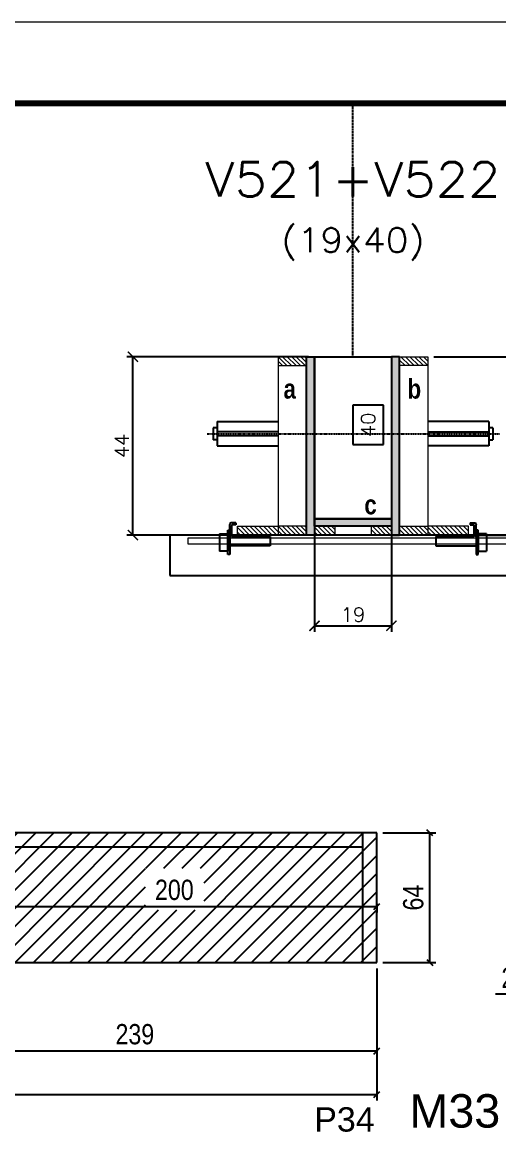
# Model space of a CAD drawing. Extents: x -21493 to -15213, y -12134 to 11887.
# Drawn here: x -20740 to -20504, y 4448 to 4996 of the extents above; entities that cross this region are included whole.
import ezdxf
from ezdxf.enums import TextEntityAlignment as Align

# ---------------------------------------------------------------- set-up
doc = ezdxf.new("R2010")
doc.units = 0
doc.linetypes.add('DASHED', pattern=[0.75, 0.5, -0.25])
doc.linetypes.add('HIDDEN', pattern=[0.375, 0.25, -0.125])
for name, color, linetype in [('5', 5, 'Continuous'), ('barrote', 251, 'Continuous'), ('COTA', 241, 'Continuous'), ('Cota Seção (2x)', 4, 'Continuous'), ('detalhes', 4, 'Continuous'), ('NOMENCLATURA', 7, 'Continuous'), ('Painéis', 200, 'Continuous'), ('presilha', 1, 'Continuous'), ('Reaproveitamento', 251, 'Continuous'), ('SARR_2.2x7', 40, 'Continuous'), ('TENSOR', 3, 'Continuous'), ('Texto de Titulo', 7, 'Continuous'), ('Texto Qtd Sarr', 242, 'Continuous')]:
    doc.layers.add(name, color=color, linetype=linetype)
for name, color, linetype, lineweight in [('CONCRETO', 251, 'Continuous', 25), ('Folhas', 255, 'Continuous', 9), ('Hachura', 251, 'Continuous', 9), ('Madeira', 126, 'Continuous', 18), ('SARRAFO DE PRESSAO', 251, 'DASHED', 9), ('SCO-___-LAJ', 2, 'Continuous', 0), ('Texto Seção', 7, 'Continuous', 15)]:
    doc.layers.add(name, color=color, linetype=linetype, lineweight=lineweight)
doc.styles.add('COTA TECNICA', font='techl___.ttf', dxfattribs={"height": 10})
doc.styles.add('Romans', font='romans.shx')
doc.styles.get("Standard").update_dxf_attribs({"font": 'arial.ttf'})
doc.styles.add('TECNICA', font='techb___.ttf', dxfattribs={"height": 10})
doc.dimstyles.new('Cota Seção (2x)', dxfattribs={"dimtxt": 7, "dimasz": 5, "dimexe": 3, "dimexo": 3, "dimgap": 2, "dimtad": 3, "dimdec": 1, "dimlfac": 0.5, "dimzin": 12, "dimdsep": 46, "dimtxsty": 'Romans', "dimblk": 'ARCHTICK', "dimcen": 0, "dimclrd": 4, "dimclre": 4, "dimclrt": 1, "dimadec": 1, "dimazin": 3, "dimtfac": 1, "dimtdec": 1, "dimtmove": 0, "dimatfit": 3, "dimldrblk": 'OBLIQUE', "dimfxl": 1, "dimtolj": 1, "dimtzin": 12, "dimarcsym": 0})
doc.dimstyles.new('Cota Seção interna', dxfattribs={"dimtxt": 7, "dimasz": 6, "dimexe": 0.18, "dimexo": 2, "dimgap": -4, "dimtad": 3, "dimdec": 1, "dimlfac": 0.5, "dimzin": 12, "dimdsep": 46, "dimtxsty": 'Romans', "dimblk": 'ARCHTICK', "dimcen": 0.09, "dimse1": 1, "dimse2": 1, "dimsd1": 1, "dimsd2": 1, "dimclrd": 180, "dimclre": 5, "dimclrt": 1, "dimadec": 0, "dimazin": 3, "dimtfac": 1, "dimtdec": 1, "dimtofl": 0, "dimtmove": 0, "dimatfit": 3, "dimldrblk": 'ARCHTICK', "dimfxl": 1, "dimtolj": 1, "dimtzin": 0, "dimarcsym": 0})
doc.dimstyles.new('PAINEL', dxfattribs={"dimtxt": 10, "dimasz": 3, "dimexe": 3, "dimexo": 3, "dimgap": 3, "dimtad": 1, "dimdec": 1, "dimzin": 12, "dimdsep": 46, "dimtxsty": 'COTA TECNICA', "dimblk1": 'OBLIQUE', "dimblk2": 'OBLIQUE', "dimsah": 1, "dimcen": 0.9, "dimclrd": 4, "dimclre": 4, "dimclrt": 240, "dimadec": 1, "dimazin": 3, "dimtfac": 1, "dimtdec": 1, "dimtmove": 0, "dimatfit": 3, "dimfxl": 1, "dimtolj": 1, "dimtzin": 12, "dimarcsym": 0})
pattern_1 = [(315, (2361.3132, -3486.8603), (1.12253202, 1.12253202), [])]
pattern_2 = [(315, (2361.3132, -3560.4603), (1.12253202, 1.12253202), [])]

# ---------------------------------------------------------------- blocks, each defined once
blk = doc.blocks.new('_Oblique')
at = {"color": 0, "linetype": 'ByBlock', "lineweight": -2}
blk.add_line((-0.5, -0.5), (0.5, 0.5), dxfattribs=at)
blk = doc.blocks.new('*D224')
at = {"layer": 'COTA', "color": 4, "linetype": 'ByBlock', "lineweight": -2, "transparency": 16777216}
for p, q in [((-20803.53, 4528.95), (-20803.53, 4485.28)), ((-20564.53, 4528.95), (-20564.53, 4485.28)), ((-20564.53, 4488.28), (-20803.53, 4488.28))]:
    blk.add_line(p, q, dxfattribs=at)
at = {"layer": 'Defpoints', "color": 0, "linetype": 'ByBlock', "transparency": 16777216}
for p in [(-20803.53, 4531.95), (-20564.53, 4531.95), (-20803.53, 4488.28)]:
    blk.add_point(p, dxfattribs=at)
at = {"layer": 'COTA', "color": 4, "linetype": 'ByBlock', "lineweight": -2, "transparency": 16777216, "xscale": 3, "yscale": 3, "zscale": 3, "rotation": 180}
blk.add_blockref('_Oblique', (-20803.53, 4488.28), dxfattribs=at)
at = {"layer": 'COTA', "color": 4, "linetype": 'ByBlock', "lineweight": -2, "transparency": 16777216, "xscale": 3, "yscale": 3, "zscale": 3}
blk.add_blockref('_Oblique', (-20564.53, 4488.28), dxfattribs=at)
at = {"layer": 'COTA', "color": 240, "linetype": 'ByBlock', "transparency": 16777216, "insert": (-20684.03, 4496.52), "char_height": 10, "attachment_point": 5, "style": 'COTA TECNICA'}
blk.add_mtext('\\A1;239', dxfattribs=at)
blk = doc.blocks.new('*D829')
at = {"layer": 'COTA', "color": 4, "lineweight": -2, "transparency": 16777216}
for p, q in [((-20764.53, 4560.95), (-20764.53, 4556.62)), ((-20764.53, 4559.62), (-20564.53, 4559.62)), ((-20564.53, 4560.95), (-20564.53, 4556.62))]:
    blk.add_line(p, q, dxfattribs=at)
at = {"layer": 'Defpoints', "color": 0, "transparency": 16777216}
for p in [(-20764.53, 4563.95), (-20564.53, 4563.95), (-20564.53, 4559.62)]:
    blk.add_point(p, dxfattribs=at)
at = {"layer": 'COTA', "color": 4, "lineweight": -2, "transparency": 16777216, "xscale": 3, "yscale": 3, "zscale": 3, "rotation": 180}
blk.add_blockref('_Oblique', (-20764.53, 4559.62), dxfattribs=at)
at = {"layer": 'COTA', "color": 4, "lineweight": -2, "transparency": 16777216, "xscale": 3, "yscale": 3, "zscale": 3}
blk.add_blockref('_Oblique', (-20564.53, 4559.62), dxfattribs=at)
at = {"layer": 'COTA', "color": 240, "transparency": 16777216, "insert": (-20664.53, 4567.72), "char_height": 10, "attachment_point": 5, "style": 'COTA TECNICA'}
blk.add_mtext('\\A1;200', dxfattribs=at)
blk = doc.blocks.new('*D831')
at = {"layer": 'COTA', "color": 4, "lineweight": -2, "transparency": 16777216}
for p, q in [((-20561.53, 4595.95), (-20535.4, 4595.95)), ((-20538.4, 4531.95), (-20538.4, 4595.95)), ((-20561.53, 4531.95), (-20535.4, 4531.95))]:
    blk.add_line(p, q, dxfattribs=at)
at = {"layer": 'Defpoints', "color": 0, "transparency": 16777216}
for p in [(-20564.53, 4595.95), (-20538.4, 4595.95), (-20564.53, 4531.95)]:
    blk.add_point(p, dxfattribs=at)
at = {"layer": 'COTA', "color": 4, "lineweight": -2, "transparency": 16777216, "xscale": 3, "yscale": 3, "zscale": 3}
for p, rotation in [((-20538.4, 4595.95), 90), ((-20538.4, 4531.95), 270)]:
    blk.add_blockref('_Oblique', p, dxfattribs=dict(at, rotation=rotation))
at = {"layer": 'COTA', "color": 240, "transparency": 16777216, "insert": (-20546.51, 4563.95), "char_height": 10, "attachment_point": 5, "rotation": 90, "style": 'COTA TECNICA'}
blk.add_mtext('\\A1;64', dxfattribs=at)
blk = doc.blocks.new('*D832')
at = {"layer": 'COTA', "color": 4, "lineweight": -2, "ltscale": 25, "transparency": 16777216}
for p, q in [((-21116.53, 4528.95), (-21116.53, 4463.83)), ((-20564.53, 4528.95), (-20564.53, 4463.83)), ((-21116.53, 4466.83), (-20564.53, 4466.83))]:
    blk.add_line(p, q, dxfattribs=at)
at = {"layer": 'Defpoints', "color": 0, "ltscale": 25, "transparency": 16777216}
for p in [(-21116.53, 4531.95), (-20564.53, 4531.95), (-20564.53, 4466.83)]:
    blk.add_point(p, dxfattribs=at)
at = {"layer": 'COTA', "color": 4, "lineweight": -2, "ltscale": 25, "transparency": 16777216, "xscale": 3, "yscale": 3, "zscale": 3, "rotation": 180}
blk.add_blockref('_Oblique', (-21116.53, 4466.83), dxfattribs=at)
at = {"layer": 'COTA', "color": 4, "lineweight": -2, "ltscale": 25, "transparency": 16777216, "xscale": 3, "yscale": 3, "zscale": 3}
blk.add_blockref('_Oblique', (-20564.53, 4466.83), dxfattribs=at)
at = {"layer": 'COTA', "color": 240, "ltscale": 25, "transparency": 16777216, "insert": (-20840.53, 4474.94), "char_height": 10, "attachment_point": 5, "style": 'COTA TECNICA'}
blk.add_mtext('\\A1;552', dxfattribs=at)
blk = doc.blocks.new('*D838')
at = {"layer": 'COTA', "color": 4, "lineweight": -2, "ltscale": 25, "transparency": 16777216}
for p, q in [((-20487.79, 4548.95), (-20487.79, 4513.4)), ((-20485.79, 4548.95), (-20485.79, 4513.4)), ((-20487.79, 4516.4), (-20505.9, 4516.4)), ((-20485.79, 4516.4), (-20487.79, 4516.4)), ((-20485.79, 4516.4), (-20482.79, 4516.4))]:
    blk.add_line(p, q, dxfattribs=at)
at = {"layer": 'Defpoints', "color": 0, "ltscale": 25, "transparency": 16777216}
for p in [(-20487.79, 4551.95), (-20485.79, 4551.95), (-20487.79, 4516.4)]:
    blk.add_point(p, dxfattribs=at)
at = {"layer": 'COTA', "color": 4, "lineweight": -2, "ltscale": 25, "transparency": 16777216, "xscale": 3, "yscale": 3, "zscale": 3}
blk.add_blockref('_Oblique', (-20487.79, 4516.4), dxfattribs=at)
at = {"layer": 'COTA', "color": 4, "lineweight": -2, "ltscale": 25, "transparency": 16777216, "xscale": 3, "yscale": 3, "zscale": 3, "rotation": 180}
blk.add_blockref('_Oblique', (-20485.79, 4516.4), dxfattribs=at)
at = {"layer": 'COTA', "color": 240, "ltscale": 25, "transparency": 16777216, "insert": (-20499.84, 4524.4), "char_height": 10, "attachment_point": 5, "style": 'COTA TECNICA'}
blk.add_mtext('\\A1;2', dxfattribs=at)
blk = doc.blocks.new('_ArchTick')
at = {"color": 0, "linetype": 'ByBlock', "const_width": 0.15}
blk.add_lwpolyline([(-0.5, -0.5), (0.5, 0.5)], dxfattribs=at)
blk = doc.blocks.new('*D253')
at = {"layer": 'COTA', "color": 4, "lineweight": -2, "transparency": 16777216}
for p, q in [((-20598.31, 4830.78), (-20687.96, 4830.78)), ((-20684.96, 4742.78), (-20684.96, 4830.78)), ((-20636.31, 4742.78), (-20687.96, 4742.78))]:
    blk.add_line(p, q, dxfattribs=at)
at = {"layer": 'Defpoints', "color": 0, "transparency": 16777216}
for p in [(-20684.96, 4830.78), (-20595.31, 4830.78), (-20633.31, 4742.78)]:
    blk.add_point(p, dxfattribs=at)
at = {"layer": 'COTA', "color": 4, "lineweight": -2, "transparency": 16777216, "xscale": 5, "yscale": 5, "zscale": 5}
for p, rotation in [((-20684.96, 4830.78), 90), ((-20684.96, 4742.78), 270)]:
    blk.add_blockref('_ArchTick', p, dxfattribs=dict(at, rotation=rotation))
at = {"layer": 'COTA', "color": 1, "transparency": 16777216, "insert": (-20690.46, 4786.78), "char_height": 7, "attachment_point": 5, "rotation": 90, "style": 'Romans'}
blk.add_mtext('\\A1;44', dxfattribs=at)
blk = doc.blocks.new('*D254')
at = {"layer": 'COTA', "color": 4, "lineweight": -2, "transparency": 16777216}
for p, q in [((-20536.32, 4830.78), (-20464.83, 4830.78)), ((-20467.83, 4742.78), (-20467.83, 4830.78)), ((-20516.31, 4742.78), (-20464.83, 4742.78))]:
    blk.add_line(p, q, dxfattribs=at)
at = {"layer": 'Defpoints', "color": 0, "transparency": 16777216}
for p in [(-20539.32, 4830.78), (-20467.83, 4830.78), (-20519.31, 4742.78)]:
    blk.add_point(p, dxfattribs=at)
at = {"layer": 'COTA', "color": 4, "lineweight": -2, "transparency": 16777216, "xscale": 5, "yscale": 5, "zscale": 5}
for p, rotation in [((-20467.83, 4830.78), 90), ((-20467.83, 4742.78), 270)]:
    blk.add_blockref('_ArchTick', p, dxfattribs=dict(at, rotation=rotation))
at = {"layer": 'COTA', "color": 1, "transparency": 16777216, "insert": (-20473.33, 4786.78), "char_height": 7, "attachment_point": 5, "rotation": 90, "style": 'Romans'}
blk.add_mtext('\\A1;44', dxfattribs=at)
blk = doc.blocks.new('*D255')
at = {"layer": 'Cota Seção (2x)', "color": 180, "lineweight": -2, "transparency": 16777216}
for p, q in [((-20561.31, 4806.85), (-20576.31, 4806.85)), ((-20576.31, 4806.85), (-20576.31, 4787.52)), ((-20561.31, 4787.52), (-20561.31, 4806.85)), ((-20576.31, 4787.52), (-20561.31, 4787.52))]:
    blk.add_line(p, q, dxfattribs=at)
at = {"layer": 'Defpoints', "color": 0, "transparency": 16777216}
for p in [(-20557.32, 4830.78), (-20557.31, 4830.78), (-20557.31, 4750.78)]:
    blk.add_point(p, dxfattribs=at)
at = {"layer": 'Cota Seção (2x)', "color": 1, "transparency": 16777216, "insert": (-20568.81, 4797.18), "char_height": 7, "attachment_point": 5, "rotation": 90, "style": 'Romans'}
blk.add_mtext('\\A1;40', dxfattribs=at)
blk = doc.blocks.new('titulo1')
at = {"layer": 'Defpoints', "color": 252, "linetype": 'HIDDEN', "ltscale": 2}
blk.add_line((0, 0), (0, 125), dxfattribs=at)
at = {"layer": 'Defpoints', "style": 'Romans', "oblique": 15}
blk.add_attdef('FOLHA', text='', height=10, dxfattribs=at).set_placement((0, 15.58), align=Align.MIDDLE_CENTER)
at = {"layer": 'Texto Qtd Sarr', "color": 3, "style": 'Romans', "oblique": 15}
for tag, height, p in [('TITULO', 17, (0, 71.45)), ('SEÇÃO', 12, (0, 41.55))]:
    blk.add_attdef(tag, text='', height=height, dxfattribs=at).set_placement(p, align=Align.MIDDLE_CENTER)
blk = doc.blocks.new('PRESILHA METÁLICA 1')
at = {"layer": 'presilha'}
for p, q in [((7.5, 10.64), (7.5, 19.86)), ((12, 21), (8.64, 21)), ((9, 11.57), (9, 18.93)), ((12, 19.5), (9.57, 19.5)), ((12, 21), (12, 19.5)), ((0, 13), (6, 13)), ((0, 13), (0, 0)), ((6, 15.5), (7.5, 15.5)), ((6, -2.5), (6, 15.5)), ((6, 13), (6, 0)), ((7.5, 15.5), (7.5, -2.5)), ((37.5, 11), (9.57, 11)), ((37.5, 11), (37.5, 4.1)), ((6, 0), (0, 0)), ((37.5, 4.1), (7.5, 4.1)), ((7.5, -2.5), (6, -2.5))]:
    blk.add_line(p, q, dxfattribs=at)
for centre, radius, start, end in [((8.64, 19.86), 1.14, 90, 180), ((9.57, 18.93), 0.57, 90, 180), ((9.57, 11.57), 0.57, 180, 270)]:
    blk.add_arc(centre, radius, start, end, dxfattribs=at)
blk = doc.blocks.new('*D256')
at = {"layer": 'COTA', "color": 4, "lineweight": -2, "transparency": 16777216}
for p, q in [((-20595.31, 4744.18), (-20595.31, 4695.06)), ((-20557.31, 4744.18), (-20557.31, 4695.06)), ((-20595.31, 4698.06), (-20557.31, 4698.06))]:
    blk.add_line(p, q, dxfattribs=at)
at = {"layer": 'Defpoints', "color": 0, "transparency": 16777216}
for p in [(-20595.31, 4747.18), (-20557.31, 4747.18), (-20557.31, 4698.06)]:
    blk.add_point(p, dxfattribs=at)
at = {"layer": 'COTA', "color": 4, "lineweight": -2, "transparency": 16777216, "xscale": 5, "yscale": 5, "zscale": 5, "rotation": 180}
blk.add_blockref('_ArchTick', (-20595.31, 4698.06), dxfattribs=at)
at = {"layer": 'COTA', "color": 4, "lineweight": -2, "transparency": 16777216, "xscale": 5, "yscale": 5, "zscale": 5}
blk.add_blockref('_ArchTick', (-20557.31, 4698.06), dxfattribs=at)
at = {"layer": 'COTA', "color": 1, "transparency": 16777216, "insert": (-20576.31, 4703.56), "char_height": 7, "attachment_point": 5, "style": 'Romans'}
blk.add_mtext('\\A1;19', dxfattribs=at)
blk = doc.blocks.new('9999999999')
at = {"layer": 'Folhas'}
blk.add_lwpolyline([(98138.98, 34190.21), (99623.98, 34190.21), (99623.98, 35240.21), (98138.98, 35240.21)], close=True, dxfattribs=at)
at = {"layer": 'Folhas', "color": 30, "const_width": 3}
blk.add_lwpolyline([(98213.98, 34230.21), (99583.98, 34230.21), (99583.98, 35200.21), (98213.98, 35200.21)], close=True, dxfattribs=at)

msp = doc.modelspace()

# ---------------------------------------------------------------- hatches: boundary and pattern name
at = {"layer": 'Hachura'}
h = msp.add_hatch(dxfattribs=at)
h.set_pattern_fill('ANSI31', color=256, scale=0.5, angle=270, style=0)
h.set_pattern_definition([(315, (2361.3132, -3476.8603), (1.12253202, 1.12253202), [])])
h.paths.add_polyline_path([(-20599.31, 4826.38), (-20599.31, 4830.78), (-20613.31, 4830.78), (-20613.31, 4826.38)])
h = msp.add_hatch(color=256, dxfattribs=at)
h.dxf.hatch_style = 1
h.paths.add_polyline_path([(-20599.31, 4830.78), (-20595.31, 4830.78), (-20595.31, 4742.78), (-20599.31, 4742.78)])
h = msp.add_hatch(color=256, dxfattribs=at)
h.dxf.hatch_style = 1
h.paths.add_polyline_path([(-20553.32, 4830.78), (-20557.32, 4830.78), (-20557.31, 4742.78), (-20553.31, 4742.78)])
h = msp.add_hatch(dxfattribs=at)
h.set_pattern_fill('ANSI31', color=256, scale=0.5, angle=270, style=0)
h.set_pattern_definition([(315, (2361.3229, -3476.8603), (1.12253202, 1.12253202), [])])
h.paths.add_polyline_path([(-20553.32, 4826.38), (-20553.32, 4830.78), (-20539.32, 4830.78), (-20539.32, 4826.38)])
h = msp.add_hatch(color=256, dxfattribs=at)
h.dxf.hatch_style = 1
h.paths.add_polyline_path([(-20595.31, 4747.18), (-20595.31, 4750.78), (-20557.31, 4750.78), (-20557.31, 4747.18)])
h = msp.add_hatch(dxfattribs=at)
h.set_pattern_fill('ANSI31', color=256, scale=0.5, angle=270, style=0)
h.set_pattern_definition(pattern_1)
h.paths.add_polyline_path([(-20633.31, 4742.78), (-20633.31, 4747.18), (-20613.31, 4747.18), (-20613.31, 4742.78)])
h = msp.add_hatch(dxfattribs=at)
h.set_pattern_fill('ANSI31', color=256, scale=0.5, angle=270, style=0)
h.set_pattern_definition(pattern_2)
h.paths.add_polyline_path([(-20599.31, 4742.78), (-20599.31, 4747.18), (-20613.31, 4747.18), (-20613.31, 4742.78)])
h = msp.add_hatch(dxfattribs=at)
h.set_pattern_fill('ANSI31', color=256, scale=0.5, angle=270, style=0)
h.set_pattern_definition(pattern_1)
h.paths.add_polyline_path([(-20595.31, 4742.78), (-20595.31, 4747.18), (-20585.31, 4747.18), (-20585.31, 4742.78)])
h = msp.add_hatch(dxfattribs=at)
h.set_pattern_fill('ANSI31', color=256, scale=0.5, angle=270, style=0)
h.set_pattern_definition(pattern_1)
h.paths.add_polyline_path([(-20557.31, 4742.78), (-20557.31, 4747.18), (-20567.31, 4747.18), (-20567.31, 4742.78)])
h = msp.add_hatch(dxfattribs=at)
h.set_pattern_fill('ANSI31', color=256, scale=0.5, angle=270, style=0)
h.set_pattern_definition(pattern_2)
h.paths.add_polyline_path([(-20553.31, 4742.78), (-20553.31, 4747.18), (-20539.31, 4747.18), (-20539.31, 4742.78)])
h = msp.add_hatch(dxfattribs=at)
h.set_pattern_fill('ANSI31', color=256, scale=0.5, angle=270, style=0)
h.set_pattern_definition(pattern_1)
h.paths.add_polyline_path([(-20519.31, 4742.78), (-20519.31, 4747.18), (-20539.31, 4747.18), (-20539.31, 4742.78)])
at = {"layer": 'Reaproveitamento', "linetype": 'ByBlock'}
h = msp.add_hatch(dxfattribs=at)
h.set_pattern_fill('ANSI31', color=256, scale=2)
h.set_pattern_definition([(45, (-161814.1976, -23747.117), (-4.49012806, 4.49012806), [])])
h.paths.add_polyline_path([(-20564.53, 4595.95), (-20803.53, 4595.95), (-20803.53, 4531.95), (-20564.53, 4531.95)])
h.paths.add_polyline_path([(-20678.81, 4557.89), (-20649.86, 4557.89), (-20649.86, 4578.48), (-20678.81, 4578.48)], flags=16)

# ---------------------------------------------------------------- linework, layer by layer
at = {"ltscale": 3}
for p, q in [((-20645.31, 4795.75), (-20645.31, 4789.75)), ((-20643.31, 4795.75), (-20645.31, 4795.75)), ((-20643.31, 4798.75), (-20643.31, 4786.75)), ((-20643.31, 4798.75), (-20613.31, 4798.75)), ((-20613.31, 4793.75), (-20643.31, 4793.75)), ((-20509.31, 4798.75), (-20539.31, 4798.75)), ((-20539.31, 4793.75), (-20509.31, 4793.75)), ((-20509.31, 4798.75), (-20509.31, 4786.75)), ((-20507.31, 4795.75), (-20509.31, 4795.75)), ((-20507.31, 4795.75), (-20507.31, 4789.75)), ((-20643.31, 4789.75), (-20645.31, 4789.75)), ((-20613.31, 4791.75), (-20643.31, 4791.75)), ((-20539.31, 4791.75), (-20509.31, 4791.75)), ((-20509.31, 4789.75), (-20507.31, 4789.75)), ((-20643.31, 4786.75), (-20613.31, 4786.75)), ((-20509.31, 4786.75), (-20539.31, 4786.75))]:
    msp.add_line(p, q, dxfattribs=at)
at = {"layer": 'barrote'}
msp.add_lwpolyline([(-20666.76, 4722.78), (-20467.18, 4722.78), (-20467.18, 4742.78), (-20666.76, 4742.78)], close=True, dxfattribs=at)
at = {"layer": 'CONCRETO'}
msp.add_lwpolyline([(-20595.31, 4830.78), (-20557.31, 4830.78), (-20557.31, 4750.78), (-20595.31, 4750.78), (-20595.31, 4830.78)], close=True, dxfattribs=at)
at = {"layer": 'Madeira'}
for points in [[(-20599.31, 4826.38), (-20599.31, 4830.78), (-20613.31, 4830.78), (-20613.31, 4826.38)], [(-20599.31, 4830.78), (-20613.31, 4830.78), (-20613.31, 4742.78), (-20599.31, 4742.78)], [(-20553.32, 4826.38), (-20553.32, 4830.78), (-20539.32, 4830.78), (-20539.32, 4826.38)], [(-20553.32, 4830.78), (-20539.32, 4830.78), (-20539.31, 4742.78), (-20553.31, 4742.78)], [(-20633.31, 4742.78), (-20633.31, 4747.18), (-20613.31, 4747.18), (-20613.31, 4742.78)], [(-20599.31, 4742.78), (-20599.31, 4747.18), (-20613.31, 4747.18), (-20613.31, 4742.78)], [(-20595.31, 4742.78), (-20595.31, 4747.18), (-20585.31, 4747.18), (-20585.31, 4742.78)], [(-20557.31, 4742.78), (-20557.31, 4747.18), (-20567.31, 4747.18), (-20567.31, 4742.78)], [(-20553.31, 4742.78), (-20553.31, 4747.18), (-20539.31, 4747.18), (-20539.31, 4742.78)], [(-20519.31, 4742.78), (-20519.31, 4747.18), (-20539.31, 4747.18), (-20539.31, 4742.78)]]:
    msp.add_lwpolyline(points, close=True, dxfattribs=at)
at = {"layer": 'Painéis', "linetype": 'ByBlock'}
for p, q in [((-20564.53, 4595.95), (-20803.53, 4595.95)), ((-20564.53, 4531.95), (-20564.53, 4595.95)), ((-21116.53, 4531.95), (-20564.53, 4531.95))]:
    msp.add_line(p, q, dxfattribs=at)
at = {"layer": 'Painéis'}
for points in [[(-20599.31, 4830.78), (-20595.31, 4830.78), (-20595.31, 4742.78), (-20599.31, 4742.78)], [(-20553.32, 4830.78), (-20557.32, 4830.78), (-20557.31, 4742.78), (-20553.31, 4742.78)], [(-20595.31, 4747.18), (-20595.31, 4750.78), (-20557.31, 4750.78), (-20557.31, 4747.18)]]:
    msp.add_lwpolyline(points, close=True, dxfattribs=at)
at = {"layer": 'SARR_2.2x7', "linetype": 'Continuous'}
for p, q in [((-20571.53, 4531.95), (-20571.53, 4595.95)), ((-20764.53, 4588.95), (-20571.53, 4588.95))]:
    msp.add_line(p, q, dxfattribs=at)
at = {"layer": 'SCO-___-LAJ', "color": 1}
msp.add_lwpolyline([(-20657.76, 4741.45), (-20494.5, 4741.45), (-20494.5, 4738.25), (-20657.76, 4738.25)], close=True, dxfattribs=at)
at = {"layer": 'TENSOR', "linetype": 'HIDDEN', "ltscale": 0.5}
msp.add_line((-20648.31, 4792.75), (-20504, 4792.75), dxfattribs=at)

# ---------------------------------------------------------------- block references
at = {"layer": 'presilha', "yscale": 0.6666666666666666, "zscale": 0.6666666666666666}
for p, xscale in [((-20642.17, 4734.82), 0.6666666666666666), ((-20510.44, 4734.82), -0.6666666666666666)]:
    msp.add_blockref('PRESILHA METÁLICA 1', p, dxfattribs=dict(at, xscale=xscale))
at = {"layer": 'SARRAFO DE PRESSAO', "color": 6, "linetype": 'ByBlock'}
msp.add_blockref('9999999999', (-119632.39, -30244.42), dxfattribs=at)
at = {"layer": 'Texto Seção'}
ref = msp.add_blockref('titulo1', (-20576.31, 4830.78), dxfattribs=at)
ref.add_attrib('TITULO', 'V521+V522', dxfattribs={"layer": 'Texto de Titulo', "color": 7, "height": 17, "style": 'Romans', "width": 1.1}).set_placement((-20576.31, 4918.28), align=Align.MIDDLE_CENTER)
ref.add_attrib('SEÇÃO', '(19x40)', dxfattribs={"layer": 'Texto de Titulo', "color": 7, "height": 12, "style": 'Romans', "width": 1.1}).set_placement((-20576.31, 4888.28), align=Align.MIDDLE_CENTER)

# ---------------------------------------------------------------- texts
at = {"layer": '5', "linetype": 'Continuous'}
msp.add_text('P34', height=12, rotation=360, dxfattribs=at).set_placement((-20595.45, 4448.55))
at = {"layer": 'detalhes', "style": 'TECNICA'}
for s, p in [('a', (-20610.61, 4810.12)), ('b', (-20549.38, 4810.11)), ('c', (-20570.71, 4753.02))]:
    msp.add_text(s, height=9.6, dxfattribs=at).set_placement(p)
at = {"layer": 'NOMENCLATURA', "linetype": 'Continuous'}
msp.add_text('M33', height=16.5, dxfattribs=at).set_placement((-20548.44, 4450.5))

# ---------------------------------------------------------------- dimensions: what is measured, and where the dimension line sits
at = {"layer": 'COTA'}
for base, p1, p2, dimstyle, picture, middle in [((-20684.96, 4830.78), (-20633.31, 4742.78), (-20595.31, 4830.78), 'Cota Seção (2x)', '*D253', (-20690.46, 4786.78)), ((-20467.83, 4830.78), (-20519.31, 4742.78), (-20539.32, 4830.78), 'Cota Seção (2x)', '*D254', (-20473.33, 4786.78)), ((-20538.4, 4595.95), (-20564.53, 4531.95), (-20564.53, 4595.95), 'PAINEL', '*D831', (-20546.51, 4563.95))]:
    dim = msp.add_linear_dim(base=base, p1=p1, p2=p2, angle=90, dimstyle=dimstyle, dxfattribs=at)
    dim.commit()
    dim.dimension.update_dxf_attribs({"geometry": picture, "text_midpoint": middle})
for base, p1, p2, dimstyle, picture, middle in [((-20557.31, 4698.06), (-20595.31, 4747.18), (-20557.31, 4747.18), 'Cota Seção (2x)', '*D256', (-20576.31, 4703.56)), ((-20564.53, 4559.62), (-20764.53, 4563.95), (-20564.53, 4563.95), 'PAINEL', '*D829', (-20664.53, 4567.72))]:
    dim = msp.add_linear_dim(base=base, p1=p1, p2=p2, dimstyle=dimstyle, dxfattribs=at)
    dim.commit()
    dim.dimension.update_dxf_attribs({"geometry": picture, "text_midpoint": middle})
at = {"layer": 'COTA', "ltscale": 25}
for base, p1, p2, picture, middle in [((-20487.79, 4516.4), (-20485.79, 4551.95), (-20487.79, 4551.95), '*D838', (-20499.84, 4524.4)), ((-20564.53, 4466.83), (-21116.53, 4531.95), (-20564.53, 4531.95), '*D832', (-20840.53, 4474.94))]:
    dim = msp.add_linear_dim(base=base, p1=p1, p2=p2, dimstyle='PAINEL', dxfattribs=at)
    dim.commit()
    dim.dimension.update_dxf_attribs({"geometry": picture, "text_midpoint": middle})
at = {"layer": 'COTA', "linetype": 'ByBlock'}
dim = msp.add_linear_dim(base=(-20803.53, 4488.28), p1=(-20564.53, 4531.95), p2=(-20803.53, 4531.95), dimstyle='PAINEL', dxfattribs=at)
dim.commit()
dim.dimension.update_dxf_attribs({"geometry": '*D224', "text_midpoint": (-20684.03, 4496.52)})
at = {"layer": 'Cota Seção (2x)'}
dim = msp.add_linear_dim(base=(-20557.31, 4830.78), p1=(-20557.31, 4750.78), p2=(-20557.32, 4830.78), angle=90, dimstyle='Cota Seção interna', dxfattribs=at)
dim.commit()
dim.dimension.update_dxf_attribs({"geometry": '*D255', "text_midpoint": (-20557.31, 4797.18), "dimtype": 160})

doc.saveas('drawing.dxf')
